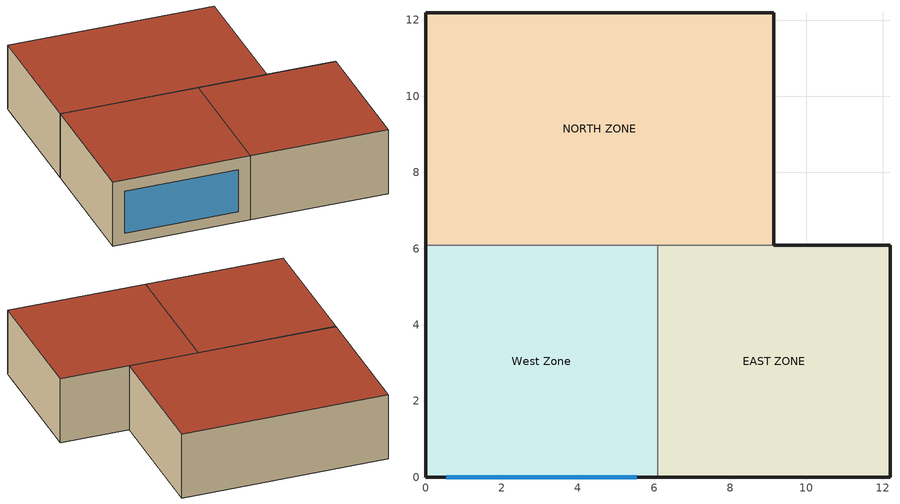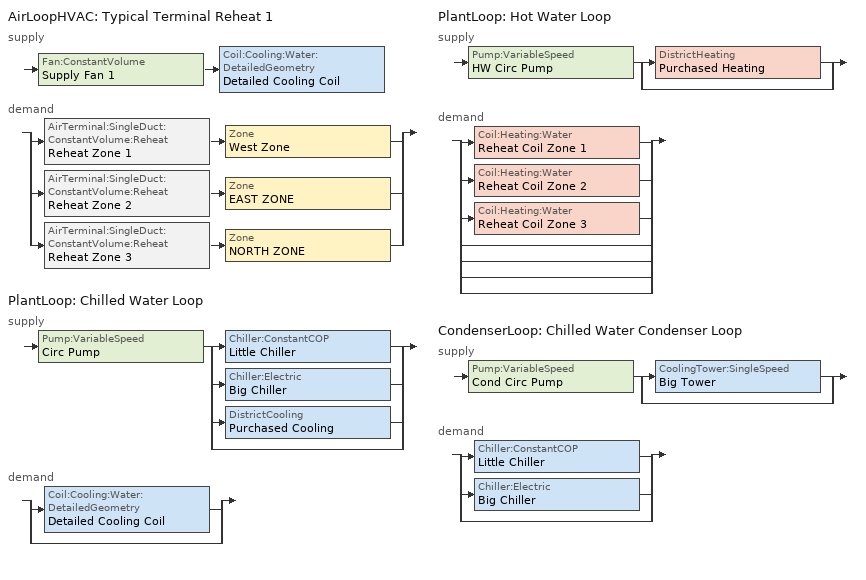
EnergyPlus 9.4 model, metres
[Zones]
West Zone
 floor ground (Slab Floor with Radiant): 0,0 0,6.1 6.1,6.1 6.1,0 z0
 wall outside (EXTWALL80): 0,6.1 0,0 6.1,0 z0:3.05
 wall to NORTH ZONE (PARTITION06): 6.1,6.1 0,6.1 z0:3.05
 wall to EAST ZONE (PARTITION06): 6.1,0 6.1,6.1 z0:3.05
 window (WIN-CON-LIGHT): 0.55,0 5.55,0 z0.5:2.5
 roof outside (ROOF34): 0,6.1 0,0 6.1,0 6.1,6.1 z3.05
EAST ZONE
 floor ground (Slab Floor with Radiant): 6.1,0 6.1,6.1 12.19,6.1 12.19,0 z0
 wall outside (EXTWALL80): 6.1,0 12.19,0 12.19,6.1 9.14,6.1 z0:3.05
 wall to NORTH ZONE (PARTITION06): 9.14,6.1 6.1,6.1 z0:3.05
 roof outside (ROOF34): 6.1,6.1 6.1,0 12.19,0 12.19,6.1 z3.05
NORTH ZONE
 floor ground (Slab Floor with Radiant): 0,6.1 0,12.19 9.14,12.19 9.14,6.1 z0
 wall outside (EXTWALL80): 9.14,6.1 9.14,12.19 0,12.19 0,6.1 z0:3.05
 roof outside (ROOF34): 0,12.19 0,6.1 9.14,6.1 9.14,12.19 z3.05
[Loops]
AirLoopHVAC 'Typical Terminal Reheat 1'
 supply: Fan:ConstantVolume 'Supply Fan 1' > Coil:Cooling:Water:DetailedGeometry 'Detailed Cooling Coil'
 demand: split
  | AirTerminal:SingleDuct:ConstantVolume:Reheat 'Reheat Zone 1' > Zone 'West Zone'
  | AirTerminal:SingleDuct:ConstantVolume:Reheat 'Reheat Zone 2' > Zone 'EAST ZONE'
  | AirTerminal:SingleDuct:ConstantVolume:Reheat 'Reheat Zone 3' > Zone 'NORTH ZONE'
PlantLoop 'Chilled Water Loop'
 supply: Pump:VariableSpeed 'Circ Pump' > split
  | Chiller:ConstantCOP 'Little Chiller'
  | Chiller:Electric 'Big Chiller'
  | DistrictCooling 'Purchased Cooling'
  | bypass
 demand: split
  | Coil:Cooling:Water:DetailedGeometry 'Detailed Cooling Coil'
  | bypass
PlantLoop 'Hot Water Loop'
 supply: Pump:VariableSpeed 'HW Circ Pump' > split
  | DistrictHeating 'Purchased Heating'
  | bypass
 demand: split
  | Coil:Heating:Water 'Reheat Coil Zone 1'
  | Coil:Heating:Water 'Reheat Coil Zone 2'
  | Coil:Heating:Water 'Reheat Coil Zone 3'
  | bypass
  | bypass
  | bypass
  | bypass
CondenserLoop 'Chilled Water Condenser Loop'
 supply: Pump:VariableSpeed 'Cond Circ Pump' > split
  | CoolingTower:SingleSpeed 'Big Tower'
  | bypass
 demand: split
  | Chiller:ConstantCOP 'Little Chiller'
  | Chiller:Electric 'Big Chiller'
  | bypass
[Building]
NONE: North Axis {deg}=0; Terrain=Suburbs; Loads Convergence Tolerance Value {W}=0.04; Temperature Convergence Tolerance Value {deltaC}=0.4; Solar Distribution=FullInteriorAndExterior; Maximum Number of Warmup Days=25; Minimum Number of Warmup Days=6
[Site:Location]
CHICAGO_IL_USA_WMO_725300: Latitude {deg}=42; Longitude {deg}=-87.88; Time Zone {hr}=-6; Elevation {m}=190
[SizingPeriod:DesignDay] Day of Month=21; Humidity Condition Type=Wetbulb; Barometric Pressure {Pa}=99063; Rain Indicator=No; Snow Indicator=No; Daylight Saving Time Indicator=No; Solar Model Indicator=ASHRAEClearSky
Name | Month | Day Type | Maximum Dry-Bulb Temperature {C} | Daily Dry-Bulb Temperature Range {deltaC} | Wetbulb or DewPoint at Maximum Dry-Bulb {C} | Wind Speed {m/s} | Wind Direction {deg} | Sky Clearness
CHICAGO Ann Htg 99% Condns DB | 1 | WinterDesignDay | -17.3 | 0 | -17.3 | 4.9 | 270 | 0
CHICAGO Ann Clg 1% Condns DB=>MWB | 7 | SummerDesignDay | 31.5 | 10.7 | 10 | 5.3 | 230 | 1
[Site:GroundTemperature:BuildingSurface]
20.03, 20.03, 20.13, 20.3, 20.43, 20.52, 20.62, 20.77, 20.78, 20.55, 20.44, 20.2
[Material] Thermal Absorptance=0.9
Name | Roughness | Thickness {m} | Conductivity {W/m-K} | Density {kg/m3} | Specific Heat {J/kg-K} | Solar Absorptance | Visible Absorptance
A1 - 1 IN STUCCO | Smooth | 0.0253898 | 0.691831 | 1858.142 | 836.8 | 0.92 | 0.92
C4 - 4 IN COMMON BRICK | Rough | 0.101498 | 0.726422 | 1922.216 | 836.8 | 0.76 | 0.76
E1 - 3 / 4 IN PLASTER OR GYP BOARD | Smooth | 0.01905 | 0.726422 | 1601.846 | 836.8 | 0.92 | 0.92
C6 - 8 IN CLAY TILE | Smooth | 0.203302 | 0.570761 | 1121.292 | 836.8 | 0.82 | 0.82
E2 - 1 / 2 IN SLAG OR STONE | Rough | 0.0127102 | 1.435549 | 881.0155 | 1673.6 | 0.55 | 0.55
E3 - 3 / 8 IN FELT AND MEMBRANE | Rough | 0.00954024 | 0.190253 | 1121.292 | 1673.6 | 0.75 | 0.75
B5 - 1 IN DENSE INSULATION | VeryRough | 0.0253898 | 0.0432394 | 91.30524 | 836.8 | 0.5 | 0.5
C12 - 2 IN HW CONCRETE | MediumRough | 0.0509016 | 1.729577 | 2242.585 | 836.8 | 0.65 | 0.65
CONCRETE - DRIED SAND AND GRAVEL 4 IN | MediumRough | 0.1 | 1.29 | 2242.58 | 830 | 0.6 | 0.6
INS - EXPANDED EXT POLYSTYRENE R12 2 IN | Rough | 0.05 | 0.02 | 56.06 | 1210 | 0.5 | 0.5
GYP1 | MediumRough | 0.0127 | 0.7845 | 1842.12 | 988 | 0.5 | 0.5
GYP2 | MediumRough | 0.01905 | 0.7845 | 1842.12 | 988 | 0.5 | 0.5
FINISH FLOORING - TILE 1 / 16 IN | Smooth | 0.0016 | 0.17 | 1922.21 | 1250 | 0.5 | 0.5
[WindowMaterial:Glazing]
WIN-LAY-GLASS-LIGHT: Optical Data Type=SpectralAverage; Thickness {m}=0.003; Solar Transmittance at Normal Incidence=0.9; Front Side Solar Reflectance at Normal Incidence=0.031; Back Side Solar Reflectance at Normal Incidence=0.031; Visible Transmittance at Normal Incidence=0.9; Front Side Visible Reflectance at Normal Incidence=0.05; Back Side Visible Reflectance at Normal Incidence=0.05; Infrared Transmittance at Normal Incidence=0; Front Side Infrared Hemispherical Emissivity=0.84; Back Side Infrared Hemispherical Emissivity=0.84; Conductivity {W/m-K}=0.9
[Construction]
EXTWALL80: A1 - 1 IN STUCCO, C4 - 4 IN COMMON BRICK, E1 - 3 / 4 IN PLASTER OR GYP BOARD
PARTITION06: E1 - 3 / 4 IN PLASTER OR GYP BOARD, C6 - 8 IN CLAY TILE, E1 - 3 / 4 IN PLASTER OR GYP BOARD
ROOF34: E2 - 1 / 2 IN SLAG OR STONE, E3 - 3 / 8 IN FELT AND MEMBRANE, B5 - 1 IN DENSE INSULATION, C12 - 2 IN HW CONCRETE
WIN-CON-LIGHT: WIN-LAY-GLASS-LIGHT
[Construction:InternalSource]
Slab Floor with Radiant: 4, 4, 1, 0.1524, 0, CONCRETE - DRIED SAND AND GRAVEL 4 IN, INS - EXPANDED EXT POLYSTYRENE R12 2 IN, GYP1, GYP2, FINISH FLOORING - TILE 1 / 16 IN
[Zone] Type=1; Multiplier=1; Ceiling Height {m}=autocalculate; Volume {m3}=autocalculate
West Zone; EAST ZONE; NORTH ZONE
[People] Number of People Schedule=BLDG Sch   1; Number of People Calculation Method=people; Fraction Radiant=0.3; Activity Level Schedule=Activity Sch; Carbon Dioxide Generation Rate {m3/s-W}=3.82E-8; Mean Radiant Temperature Calculation Type=zoneaveraged; Work Efficiency Schedule=Work Eff Sch; Clothing Insulation Calculation Method=ClothingInsulationSchedule; Clothing Insulation Schedule=Clothing Sch; Air Velocity Schedule=Air Velo Sch; Thermal Comfort Model 1 Type=FANGER
Name | Zone or ZoneList | Number of People
West Zone | West Zone | 3
EAST ZONE | EAST ZONE | 3
NORTH ZONE | NORTH ZONE | 4
[ElectricEquipment] Schedule=BLDG Sch   2; Design Level Calculation Method=EquipmentLevel; Fraction Latent=0; Fraction Radiant=0.3; Fraction Lost=0
Name | Zone or ZoneList | Design Level {W}
West Zone ElecEq 1 | West Zone | 2928.751
EAST ZONE ElecEq 1 | EAST ZONE | 1464.375
NORTH ZONE ElecEq 1 | NORTH ZONE | 2928.751
[Lights] Schedule=BLDG Sch   3; Design Level Calculation Method=LightingLevel; Return Air Fraction=0; Fraction Radiant=0.2; Fraction Visible=0.2; Fraction Replaceable=0
Name | Zone or ZoneList | Lighting Level {W}
EAST ZONE Lights 1 | EAST ZONE | 1464.375
NORTH ZONE Lights 1 | NORTH ZONE | 878.6252
[ZoneInfiltration:DesignFlowRate] Schedule=ON; Design Flow Rate Calculation Method=flow/zone; Constant Term Coefficient=1; Temperature Term Coefficient=0; Velocity Term Coefficient=0; Velocity Squared Term Coefficient=0
Name | Zone or ZoneList | Design Flow Rate {m3/s}
West Zone Infil 1 | West Zone | 0.01
EAST ZONE Infil 1 | EAST ZONE | 0.01
NORTH ZONE Infil 1 | NORTH ZONE | 0.015
[AirLoopHVAC]
Typical Terminal Reheat 1: Design Supply Air Flow Rate {m3/s}=1.3
[AvailabilityManager:Scheduled]
Reheat System 1 Avail: Schedule=FanAndCoilAvailSchedWinterOff
[PlantLoop] Fluid Type=Water; Minimum Loop Flow Rate {m3/s}=0; Plant Loop Volume {m3}=autocalculate; Load Distribution Scheme=Optimal
Name | Plant Equipment Operation Scheme | Maximum Loop Temperature {C} | Minimum Loop Temperature {C} | Maximum Loop Flow Rate {m3/s}
Chilled Water Loop | CW Loop Operation | 98 | 1 | 0.0011
Hot Water Loop | Hot Loop Operation | 100 | 10 | 0.0043
[SetpointManager:Scheduled] Control Variable=Temperature
Name | Schedule | Setpoint Node or NodeList
Chilled Water Loop Setpoint Manager | CW Loop Temp Schedule | Chilled Water Loop Setpoint Node List
Big Chiller Setpoint Manager | CW Loop Temp Schedule | Big Chiller Outlet Node
Little Chiller Setpoint Manager | CW Loop Temp Schedule | Little Chiller Outlet Node
Hot Water Loop Setpoint Manager | HW Loop Temp Schedule | Hot Water Loop Setpoint Node List
Supply Air Temp Manager | Seasonal Reset Supply Air Temp Sch | Supply Air Temp Nodes
[PlantEquipmentOperationSchemes]
Name | Control Scheme 1 | Control Scheme 1 Schedule | Control Scheme 2 | Control Scheme 2 Schedule
CW Loop Operation | Peak Operation | On Peak | Off Peak Operation | Off Peak
Hot Loop Operation | Purchased Only | ON
[PlantEquipmentOperation:CoolingLoad] Load Range 1 Lower Limit {W}=0
Name | Load Range 1 Upper Limit {W} | Range 1 Equipment List | Load Range 2 Lower Limit {W} | Load Range 2 Upper Limit {W} | Range 2 Equipment List | Load Range 3 Lower Limit {W} | Load Range 3 Upper Limit {W} | Range 3 Equipment List
Peak Operation | 70000 | Chiller Plant | 70000 | 245000 | Chiller Plant and Purchased | 245000 | 500000 | Purchased Only
Off Peak Operation | 900000 | All Chillers
Year Round Tower Operation | 90000000 | All Towers
[PlantEquipmentList]
Chiller Plant: Little Chiller
Chiller Plant and Purchased: Big Chiller, Purchased Cooling
Purchased Only: Purchased Cooling
All Chillers: Big Chiller, Little Chiller
heating plant: Purchased Heating
[DistrictCooling]
Purchased Cooling: Nominal Capacity {W}=680000
[Chiller:Electric]
Big Chiller: Condenser Type=WaterCooled; Nominal Capacity {W}=45000; Nominal COP {W/W}=2.75; Minimum Part Load Ratio=.15; Maximum Part Load Ratio=1; Optimum Part Load Ratio=.65; Design Condenser Inlet Temperature {C}=29.44; Temperature Rise Coefficient=2.682759; Design Chilled Water Outlet Temperature {C}=6.667; Design Chilled Water Flow Rate {m3/s}=0.0011; Design Condenser Fluid Flow Rate {m3/s}=0.0005; Coefficient 1 of Capacity Ratio Curve=0.944836; Coefficient 2 of Capacity Ratio Curve=-0.0570088; Coefficient 3 of Capacity Ratio Curve=-0.00185486; Coefficient 1 of Power Ratio Curve=1.907846; Coefficient 2 of Power Ratio Curve=-1.20499; Coefficient 3 of Power Ratio Curve=0.263462; Coefficient 1 of Full Load Ratio Curve=0.03303; Coefficient 2 of Full Load Ratio Curve=0.6852; Coefficient 3 of Full Load Ratio Curve=0.2818; Chilled Water Outlet Temperature Lower Limit {C}=5; Chiller Flow Mode=LeavingSetpointModulated
[Chiller:ConstantCOP]
Little Chiller: Nominal Capacity {W}=25000; Nominal COP {W/W}=2.5; Design Chilled Water Flow Rate {m3/s}=0.0011; Design Condenser Water Flow Rate {m3/s}=0.0011; Condenser Type=WaterCooled; Chiller Flow Mode=LeavingSetpointModulated
[Pump:VariableSpeed] Design Pump Head {Pa}=300000; Motor Efficiency=.87; Fraction of Motor Inefficiencies to Fluid Stream=0; Coefficient 1 of the Part Load Performance Curve=0; Coefficient 2 of the Part Load Performance Curve=1; Coefficient 3 of the Part Load Performance Curve=0; Coefficient 4 of the Part Load Performance Curve=0; Design Minimum Flow Rate {m3/s}=0; Pump Control Type=INTERMITTENT
Name | Design Maximum Flow Rate {m3/s} | Design Power Consumption {W}
Circ Pump; Cond Circ Pump | .0011 | 500
HW Circ Pump | .0043 | 2000
[CondenserLoop]
Chilled Water Condenser Loop: Fluid Type=Water; Condenser Equipment Operation Scheme=Tower Loop Operation; Maximum Loop Temperature {C}=80; Minimum Loop Temperature {C}=10; Maximum Loop Flow Rate {m3/s}=0.0011; Minimum Loop Flow Rate {m3/s}=0; Condenser Loop Volume {m3}=autocalculate; Load Distribution Scheme=SequentialLoad
[SetpointManager:FollowOutdoorAirTemperature]
MyCondenserControl: Control Variable=Temperature; Reference Temperature Type=OutdoorAirWetBulb; Offset Temperature Difference {deltaC}=0; Maximum Setpoint Temperature {C}=80; Minimum Setpoint Temperature {C}=10; Setpoint Node or NodeList=Condenser Supply Outlet Node
[CondenserEquipmentOperationSchemes]
Tower Loop Operation: Control Scheme 1=Year Round Tower Operation; Control Scheme 1 Schedule=ON
[CondenserEquipmentList]
All Towers: Big Tower
[CoolingTower:SingleSpeed]
Big Tower: Design Water Flow Rate {m3/s}=.0011; Design Air Flow Rate {m3/s}=16; Design Fan Power {W}=1000; Design U-Factor Times Area Value {W/K}=1750; Free Convection Regime Air Flow Rate {m3/s}=0; Free Convection Regime U-Factor Times Area Value {W/K}=0; Performance Input Method=UFactorTimesAreaAndDesignWaterFlowRate
[PlantEquipmentOperation:HeatingLoad]
Purchased Only: Load Range 1 Lower Limit {W}=0; Load Range 1 Upper Limit {W}=1000000; Range 1 Equipment List=heating plant
[DistrictHeating]
Purchased Heating: Nominal Capacity {W}=1000000
[ZoneControl:Thermostat] Control Type Schedule=Zone Control Type Sched; Control 1=Cooling Setpoint with SB
Name | Zone or ZoneList
Zone 1 Thermostat | West Zone
Zone 2 Thermostat | EAST ZONE
Zone 3 Thermostat | NORTH ZONE
[ThermostatSetpoint:SingleCooling]
Cooling Setpoint with SB: Setpoint Temperature Schedule=Cooling Setpoints
[Zone equipment]
West Zone: Reheat Zone 1
EAST ZONE: Reheat Zone 2
NORTH ZONE: Reheat Zone 3
[Fan:ConstantVolume]
Supply Fan 1: Availability Schedule=FanAndCoilAvailSchedWinterOff; Fan Total Efficiency=0.7; Pressure Rise {Pa}=600; Maximum Flow Rate {m3/s}=1.3; Motor Efficiency=0.9; Motor In Airstream Fraction=1
[Coil:Cooling:Water:DetailedGeometry]
Detailed Cooling Coil: Availability Schedule=CoolingCoilAvailSched; Maximum Water Flow Rate {m3/s}=0.0011; Tube Outside Surface Area {m2}=6.23816; Total Tube Inside Area {m2}=6.20007; Fin Surface Area {m2}=101.716; Minimum Airflow Area {m2}=0.810606; Coil Depth {m}=0.165098; Fin Diameter {m}=0.435072; Fin Thickness {m}=0.00149998; Tube Inside Diameter {m}=0.01445; Tube Outside Diameter {m}=0.0158798; Tube Thermal Conductivity {W/m-K}=385.765; Fin Thermal Conductivity {W/m-K}=203.883; Fin Spacing {m}=0.00181429; Tube Depth Spacing {m}=0.0258998; Number of Tube Rows=6; Number of Tubes per Row=16
[AirTerminal:SingleDuct:ConstantVolume:Reheat] Availability Schedule=FanAndCoilAvailSchedWinterOff; Minimum Hot Water or Steam Flow Rate {m3/s}=0; Convergence Tolerance=0.001
Name | Maximum Air Flow Rate {m3/s} | Reheat Coil | Maximum Hot Water or Steam Flow Rate {m3/s}
Reheat Zone 1 | 0.47 | Reheat Coil Zone 1 | 0.0013
Reheat Zone 2 | 0.36 | Reheat Coil Zone 2 | 0.0012
Reheat Zone 3 | 0.47 | Reheat Coil Zone 3 | 0.0013
[Coil:Heating:Water] Availability Schedule=FanAndCoilAvailSchedWinterOff; U-Factor Times Area Value {W/K}=400; Performance Input Method=UFactorTimesAreaAndDesignWaterFlowRate; Rated Capacity {W}=autosize; Rated Inlet Water Temperature {C}=82.2; Rated Inlet Air Temperature {C}=16.6; Rated Outlet Water Temperature {C}=71.1; Rated Outlet Air Temperature {C}=32.2
Name | Maximum Water Flow Rate {m3/s}
Reheat Coil Zone 1 | 0.0013
Reheat Coil Zone 2 | 0.0012
Reheat Coil Zone 3 | 0.0018
[Controller:WaterCoil]
Main Cooling Coil Controller: Control Variable=Temperature; Action=Reverse; Actuator Variable=FLOW; Controller Convergence Tolerance {deltaC}=0.1; Maximum Actuated Flow {m3/s}=0.0011; Minimum Actuated Flow {m3/s}=0
[ZoneHVAC:LowTemperatureRadiant:ConstantFlow     West Zone Radiant Floor]
Design_Object_Name=West Zone Radiant Floor Design; Availability_Schedule_Name=RadiantSysAvailSched; Zone_Name=West Zone; Surface_Name_or_Radiant_Surface_Group_Name=Zn001:Flr001; Hydronic_Tubing_Length=400; Rated_Flow_Rate=0.00008; Rated_Pump_Head=80000; Rated_Power_Consumption=10; Heating_Water_Inlet_Node_Name=West Zone Radiant Water Inlet Node; Heating_Water_Outlet_Node_Name=West Zone Radiant Water Outlet Node; Heating_High_Water_Temperature_Schedule_Name=RadHeatHighWaterTemp; Heating_Low_Water_Temperature_Schedule_Name=RadHeatLowWaterTemp; Heating_High_Control_Temperature_Schedule_Name=RadHeatHighControlTemp; Heating_Low_Control_Temperature_Schedule_Name=RadHeatLowControlTemp
[ZoneHVAC:LowTemperatureRadiant:ConstantFlow:Design     West Zone Radiant Floor Design]
Availability_Schedule_Name=RadiantSysAvailSched; Fluid_to_Radiant_Surface_Heat_Transfer_Model=ConvectionOnly; Hydronic_Tubing_Inside_Diameter=0.012; Hydronic_Tubing_Outside_Diameter=0.016; Hydronic_Tubing_Conductivity=0.35; Temperature_Control_Type=MeanAirTemperature; Running_Mean_Outdoor_DryBulb_Temperature_Weighting_Factor=0.8; Motor_Efficiency=0.87; Fraction_of_Motor_Inefficiencies_to_Fluid_Stream=0.1
[ZoneHVAC:LowTemperatureRadiant:ConstantFlow     East Zone Radiant Floor]
Design_Object_Name=East Zone Radiant Floor Design; Availability_Schedule_Name=RadiantSysAvailSched; Zone_Name=East Zone; Surface_Name_or_Radiant_Surface_Group_Name=Zn002:Flr001; Hydronic_Tubing_Length=400; Rated_Flow_Rate=0.00008; Rated_Pump_Head=80000; Rated_Power_Consumption=10; Heating_Water_Inlet_Node_Name=East Zone Radiant Water Inlet Node; Heating_Water_Outlet_Node_Name=East Zone Radiant Water Outlet Node; Heating_High_Water_Temperature_Schedule_Name=RadHeatHighWaterTemp; Heating_Low_Water_Temperature_Schedule_Name=RadHeatLowWaterTemp; Heating_High_Control_Temperature_Schedule_Name=RadHeatHighControlTemp; Heating_Low_Control_Temperature_Schedule_Name=RadHeatLowControlTemp
[ZoneHVAC:LowTemperatureRadiant:ConstantFlow:Design     East Zone Radiant Floor Design]
Availability_Schedule_Name=RadiantSysAvailSched; Fluid_to_Radiant_Surface_Heat_Transfer_Model=ConvectionOnly; Hydronic_Tubing_Inside_Diameter=0.012; Hydronic_Tubing_Outside_Diameter=0.016; Hydronic_Tubing_Conductivity=0.35; Temperature_Control_Type=MeanAirTemperature; Running_Mean_Outdoor_DryBulb_Temperature_Weighting_Factor=0.8; Motor_Efficiency=0.87; Fraction_of_Motor_Inefficiencies_to_Fluid_Stream=0.1
[ZoneHVAC:LowTemperatureRadiant:ConstantFlow     North Zone Radiant Floor]
Design_Object_Name=North Zone Radiant Floor Design; Availability_Schedule_Name=RadiantSysAvailSched; Zone_Name=North Zone; Surface_Name_or_Radiant_Surface_Group_Name=Zn003:Flr001; Hydronic_Tubing_Length=400; Rated_Flow_Rate=0.0001; Rated_Pump_Head=60000; Rated_Power_Consumption=10; Heating_Water_Inlet_Node_Name=North Zone Radiant Water Inlet Node; Heating_Water_Outlet_Node_Name=North Zone Radiant Water Outlet Node; Heating_High_Water_Temperature_Schedule_Name=RadHeatHighWaterTemp; Heating_Low_Water_Temperature_Schedule_Name=RadHeatLowWaterTemp; Heating_High_Control_Temperature_Schedule_Name=RadHeatHighControlTemp; Heating_Low_Control_Temperature_Schedule_Name=RadHeatLowControlTemp
[ZoneHVAC:LowTemperatureRadiant:ConstantFlow:Design     North Zone Radiant Floor Design]
Availability_Schedule_Name=RadiantSysAvailSched; Fluid_to_Radiant_Surface_Heat_Transfer_Model=ConvectionOnly; Hydronic_Tubing_Inside_Diameter=0.012; Hydronic_Tubing_Outside_Diameter=0.016; Hydronic_Tubing_Conductivity=0.35; Temperature_Control_Type=MeanAirTemperature; Running_Mean_Outdoor_DryBulb_Temperature_Weighting_Factor=0.8; Motor_Efficiency=0.87; Fraction_of_Motor_Inefficiencies_to_Fluid_Stream=0.1
[Schedule:Compact]
ACTIVITY SCH: Through: 12/31, For: Alldays, Until: 24:00, 131.8
WORK EFF SCH: Through: 12/31, For: Alldays, Until: 24:00, 0
CLOTHING SCH; ON: Through: 12/31, For: Alldays, Until: 24:00, 1
AIR VELO SCH: Through: 12/31, For: Alldays, Until: 24:00, 0.137
BLDG SCH   1: Through: 12/31, For: Weekdays SummerDesignDay WinterDesignDay, Until: 6:00, 0, Until: 7:00, 0.1, Until: 8:00, 0.5, Until: 12:00, 1, Until: 13:00, 0.5, Until: 16:00, 1, Until: 17:00, 0.5, Until: 18:00, 0.1, Until: 24:00, 0, For: Sunday Saturday Holiday customDay1 CustomDay2, Until: 24:00, 0
BLDG SCH   2: Through: 12/31, For: Weekdays SummerDesignDay WinterDesignDay, Until: 8:00, 0, Until: 18:00, 1, Until: 24:00, 0, For: Sunday Saturday Holiday customDay1 CustomDay2, Until: 24:00, 0
BLDG SCH   3: Through: 12/31, For: Weekdays SummerDesignDay WinterDesignDay, Until: 6:00, 0.05, Until: 7:00, 0.2, Until: 17:00, 1, Until: 18:00, 0.5, Until: 24:00, 0.05, For: Sunday Saturday Holiday customDay1 CustomDay2, Until: 24:00, 0.05
ON PEAK: Through: 12/31, For: Alldays, Until: 9:00, 0, Until: 18:00, 1, Until: 24:00, 0
OFF PEAK: Through: 12/31, For: Alldays, Until: 9:00, 1, Until: 18:00, 0, Until: 24:00, 1
SEASONAL RESET SUPPLY AIR TEMP SCH: Through: 3/31, For: Alldays, Until: 24:00, 16, Through: 9/30, For: Alldays, Until: 24:00, 13, Through: 12/31, For: Alldays, Until: 24:00, 16
CW LOOP TEMP SCHEDULE: Through: 12/31, For: Alldays, Until: 24:00, 6.67
HW LOOP TEMP SCHEDULE: Through: 12/31, For: Alldays, Until: 24:00, 60
FANANDCOILAVAILSCHEDWINTEROFF; COOLINGCOILAVAILSCHED: Through: 3/31, For: Alldays, Until: 24:00, 0, Through: 9/30, For: Weekdays SummerDesignDay, Until: 7:00, 0, Until: 17:00, 1, Until: 24:00, 0, For: Sunday Saturday Holiday WinterDesignDay CustomDay1 CustomDay2, Until: 24:00, 0, Through: 12/31, For: Alldays, Until: 24:00, 0
RADIANTSYSAVAILSCHED: Through: 3/31, For: Alldays, Until: 24:00, 1, Through: 9/30, For: Alldays, Until: 24:00, 0, Through: 12/31, For: Alldays, Until: 24:00, 1
COOLING SETPOINTS: Through: 12/31, For: Alldays, Until: 7:00, 30, Until: 17:00, 24, Until: 24:00, 30
ZONE CONTROL TYPE SCHED: Through: 3/31, For: Alldays, Until: 24:00, 0, Through: 9/30, For: Alldays, Until: 24:00, 2, Through: 12/31, For: Alldays, Until: 24:00, 0
RADHEATHIGHWATERTEMP: Through: 12/31, For: Alldays, Until: 24:00, 50
RADHEATLOWWATERTEMP: Through: 12/31, For: Alldays, Until: 24:00, 30
RADHEATHIGHCONTROLTEMP: Through: 12/31, For: Alldays, Until: 24:00, 25
RADHEATLOWCONTROLTEMP: Through: 12/31, For: Alldays, Until: 24:00, 15
